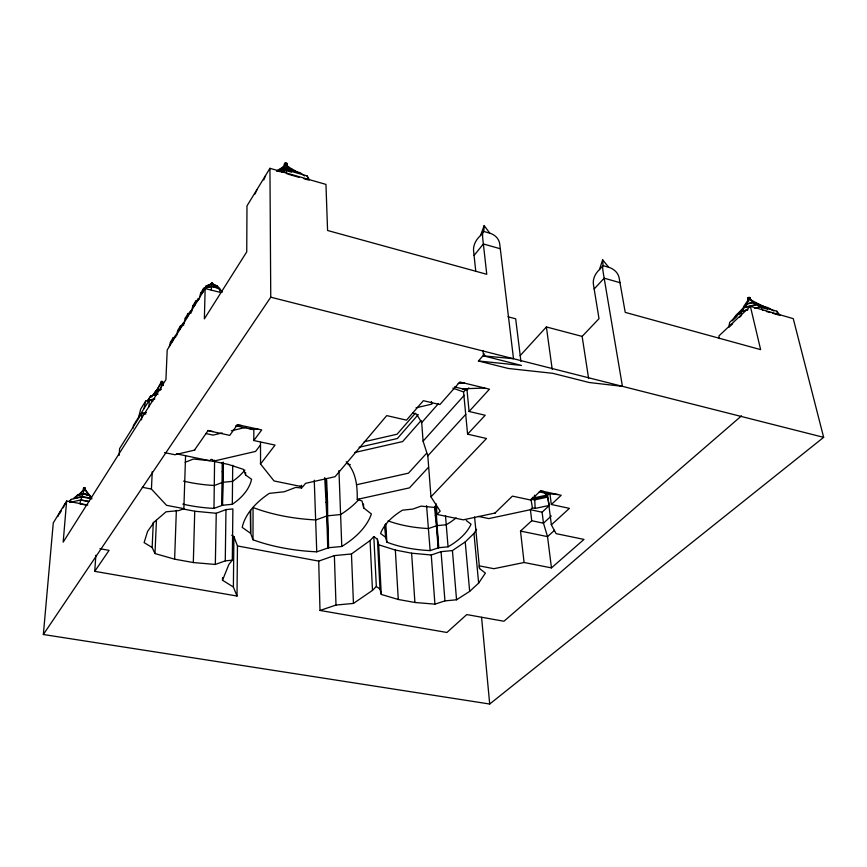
<?xml version="1.0" encoding="UTF-8"?>
<svg xmlns="http://www.w3.org/2000/svg" width="867" height="867" viewBox="0 0 867 867"><rect width="100%" height="100%" fill="white"/><g stroke="black" fill="none" stroke-linecap="round" stroke-linejoin="round"><path stroke-width="1.3" d="M346.236 461.753C356.099 471.811 357.442 485.975 357.237 499.403L362.038 500.985L363.674 507.921L371.39 513.968A136.119 69.219 -0.3 0 1 341.782 546.47L328.647 547.738L316.758 551.824A137.734 71.733 -2.3 0 1 252.991 539.773L250.628 533.227L250.693 510.295M252.991 539.773L253.056 507.52A135.707 72.98 -2.2 0 0 315.946 519.94L326.783 515.995L324.724 477.641M260.512 442.376L260.544 463.997L275.056 445.096L253.814 440.534L253.836 429.718L236.247 425.892M250.628 533.227L250.303 511.194M182.861 504.117A101.266 53.96 0.2 0 0 213.986 508.398L222.57 505.244L223.339 462.209M222.57 505.244L232.313 504.291A100.637 52.443 1.6 0 0 251.582 479.278L245.599 475.018L245.61 472.428M214.593 460.16L213.986 508.398M222.895 462.436L222.31 505.407M232.714 465.297L232.313 504.291M95.858 555.216L94.741 571.342L237.016 596.041L237.45 545.939L233.906 536.63L231.782 535.221M221.909 505.396L222.212 462.469M237.016 596.041L233.386 587.024L222.505 580.24L228.921 564.352L232.313 560.18L232.876 508.929L225.973 509.601L216.251 513.275L194.739 511.227L181.68 508.701M233.386 587.024L233.906 536.63M153.296 522.248L152.148 547.532L154.976 553.547L174.625 559.172L193.319 562.542L215.33 564.45L225.268 560.862L225.973 509.601M222.505 580.24L222.548 577.574M215.33 564.45L216.251 513.275M214.301 284.994C209.337 279.673 213.965 287.205 211.418 283.433M217.552 287.443L216.23 285.601L211.819 284.051L206.281 285.85L204.612 288.267L211.505 286.468L211.57 283.184M211.992 284.636L211.981 283.075M212.404 284.528L212.393 283.184M211.819 284.051L207.278 285.611L207.256 286.435L206.281 285.85L204.894 288.093M209.413 285.005L212.578 283.433M199.54 297.63L200.624 293.219L203.637 288.343L211.45 286.305L219.459 288.332L220.045 292.32L205.143 288.57L204.374 318.872L246.737 251.874L246.987 205.88L269.94 168.317L325.959 184.411L327.574 230.492L486.755 274.286L482.854 239.498A21.577 3.457 75.9 0 1 483.797 231.456L484.165 225.658L489.844 233.19A21.675 16.332 -25.6 0 1 499.771 244.31L513.502 358.732L483.526 355.86L482.962 350.506M193.319 562.542L194.739 511.227M152.148 547.532L144.117 542.59L147.563 531.449L154.337 521.891L166.041 511.823L178.905 510.565L183.858 508.658L185.571 455.717M191.759 310.733L191.726 311.546L190.762 310.982L189.082 313.421M211.331 290.131L211.45 286.305M184.216 322.914L184.194 323.738L183.23 323.185L181.528 326.263L180.585 325.732L177.757 330.316L176.651 334.673M174.625 559.172L176.359 510.327M155.811 392.556L155.171 393.553L160.98 383.041L162.779 383.442L162.855 381.903L161.761 381.317L161.143 387.993M154.976 553.547L156.439 520.395M162.508 381.491L163.44 385.436M161.761 381.317L155.215 392.773M183.858 508.658L166.518 505.309L151.432 489.075L152.256 471.615M148.972 406.851L149.297 400.229L152.971 401.031M141.527 419.823L141.885 413.223L146.425 412.508M133.269 428.092L133.41 425.469L149.297 400.229M119.169 455.381L119.581 448.629L141.885 413.223L145.84 414.079M90.677 497.842L90.742 496.921L85.497 490.245L84.218 489.66L77.792 495.588M79.569 494.157L83.156 490.267L83.557 488.013L85.215 488.002L85.074 489.822L91.729 497.831M85.497 490.245L85.215 488.002M83.557 488.013L83.579 490.689M84.359 487.828L83.091 494.385L78.355 495.48L78.431 494.558L83.156 493.464L88.261 494.45L88.196 495.371L86.104 494.959M87.827 505.06L66.64 501.028L63.183 542.135L165.933 379.648L167.201 349.975L205.143 288.57M719.415 338.585L718.851 335.984L750.367 306.311L793.251 318.633L823.65 437.347L489.703 704.026L43.35 634.503L53.277 522.899L66.64 501.028M245.599 475.018L243.486 469.383L228.411 464.441L213.098 461.266L212.762 459.705L211.125 459.358L209.565 460.691L193.417 459.022L185.191 462.295M250.205 533.053L242.207 527.385A130.754 64.754 -3 0 1 269.334 493.356L284.203 491.773L295.788 487.406L301.64 488.002L301.597 485.303M202.813 292.342L203.637 288.343L204.59 288.917M194.967 305.043L195.79 301.055L198.37 300.394M187.272 317.485L188.117 313.518L191.336 312.835M179.729 329.688L180.585 325.732L183.771 325.049M172.338 341.663L173.205 337.697L175.698 337.068M143.965 408.693L145.699 401.053L154.499 398.907M191.759 310.223L192.853 305.834L195.79 301.055L196.755 301.618M184.129 322.578L185.224 318.2L188.117 313.518M169.314 346.551L170.42 342.205L173.205 337.697L174.137 338.228M466.197 520.449L471.041 524.21A93.777 47.046 -3.2 0 1 448.055 546.828L438.778 547.716L430.14 550.599A94.839 48.064 -4.6 0 1 386.834 542.146L385.609 537.269M138.59 417.244L140.747 408.953L145.699 401.053M69.837 502.47L80.934 499.912L81.758 496.943L91.891 498.883M82.159 496.488L82.994 493.843L88.867 494.981L91.534 498.287L82.159 496.488L73.478 498.492L77.542 495.111L82.994 493.843M588.628 378.565L582.136 336.407L599.01 318.666L593.451 284.604A21.176 16.495 -20 0 1 599.487 269.561L602.641 259.818L608.71 267.274A21.09 16.44 -20.7 0 1 619.211 278.285L625.226 312.38L760.63 349.629L750.367 306.311M475.755 271.208L473.599 250.986A21.751 16.397 -24.9 0 1 480.47 235.596L484.165 225.658M738.847 314.602L742.586 311.08L743.897 307.752L757.335 304.577L768.184 307.698L773.863 311.004M263.752 179.989L265.53 175.708M63.237 507.78L65.177 503.564M255.017 194.002L257.033 189.613M57.861 516.58L60.224 511.671M756.111 304.534L753.51 302.518L746.574 304.165L745.046 307.156L756.111 304.534L759.991 305.661M59.877 513.275L61.221 511.086M69.848 501.614L71.213 499.37L81.758 496.943M172.934 339.571L171.709 341.565L173.183 339.355M180.303 327.65L181.55 325.624M174.57 337.209L175.838 335.15L176.803 335.681M181.279 326.35L183.23 323.185M189.429 313.139L190.762 310.982M197.091 300.741L198.445 298.541L199.421 299.115M76.35 497.04L77.542 495.111M205.566 288.386L207.278 285.611M208.481 286.099L209.424 284.582L211.396 284.268M281.537 168.859L284.289 166.041L284.712 163.278L285.785 162.974L286.847 163.289L287.313 166.063L289.199 167.949M284.289 166.041L284.712 163.278M286.825 164.741L287.28 164.015M147.823 400.597L150.739 395.959L157.837 394.214M161.045 381.491L160.915 383.702M151.519 397.086L156.027 390.735L160.915 389.532M154.25 393.564L156.027 390.735M237.45 545.939L318.709 561.112L334.369 555.606L351.46 553.97L370.057 540.585L373.818 536.554L377.405 539.209L378.684 544.801L395.341 550.046L411.63 553.2L431.257 554.999L441.065 551.65L452.422 550.567L465.232 541.918L473.978 533.422L476.601 529.303M757.856 303.688L749.684 299.213L748.069 300.036L743.366 307.124L746.964 303.71L748.676 299.462L748.221 297.544L750.053 297.544L749.597 298.692M150.739 395.959L147.52 400.749L154.835 398.961M43.35 634.503L270.753 297.197L269.94 168.317M377.405 539.209L379.984 589.04L381.274 594.448L398.278 599.476L414.903 602.478L434.931 604.147L444.944 600.874L456.551 599.791L469.665 591.381L478.638 583.123L485.39 573.12L479.549 568.557L479.213 565.848L493.897 568.698L524.091 562.499L551.455 567.885L583.99 539.415L556.083 533.639L551.26 524.622M94.741 571.342L109.069 550.361L99.889 548.713M174.169 337.588L175.838 335.15M196.766 300.968L198.445 298.541M194.414 450.168L208.015 430.682L229.766 435.364L237.482 424.646L261.715 429.934L253.814 440.534M260.371 445.096L255.613 451.404L212.74 461.352L176.456 453.831M480.47 235.596L482.962 232.486M474.076 255.44L483.363 243.963L500.302 248.764M415.347 413.201L397.086 434.215L364.194 441.769M418.273 414.545L397.357 438.518L359.122 447.274M421.167 420.506L402.646 441.563L354.798 452.487M495.458 512.95L463.281 519.832L437.001 514.434L440.187 511.162L430.953 496.845L427.821 455.858L423.085 441.162L421.698 422.597L438.518 403.523M602.641 259.818L603.064 265.649A20.851 1.94 76.2 0 0 603.421 273.788L622.43 386.346L589.235 382.52L552.767 373.319L508.398 368.486L478.411 360.975L484.631 353.953M430.953 496.845L486.506 438.496L467.584 434.161L463.574 391.938L466.153 389.045M467.584 434.161L485.195 415.26L469.09 411.467L466.999 389.922L468.754 387.972M423.085 441.162L464.235 395.319M426.651 453.203L408.465 473.165L356.597 484.74M427.821 455.858L465.85 414.242M469.09 411.467L489.454 389.196L459.846 381.989L439.883 404.586L423.367 400.684L406.504 420.148L386.736 415.607L335.063 476.709L305.563 483.353L302.702 486.831L274.026 480.947L260.349 463.747M520.157 355.633L546.383 326.946L582.136 336.407M599.487 269.561L603.064 265.649L608.71 267.274M428.482 467.28L409.462 487.872L357.237 499.403M594.166 288.993L604.158 278.188L619.992 282.664M318.709 561.112L319.999 610.444L336.006 605.058L353.454 603.421L372.485 590.394L376.332 586.493L373.818 536.554M495.003 513.047L512.408 496.119L530.886 500.086L540.64 490.787L561.209 495.274L551.336 504.486L569.402 508.365L551.379 524.838L547.272 492.738M69.295 501.213L71.213 499.37M749.034 300.849L748.221 300.611L747.614 298.118L748.221 297.544M746.574 304.165L738.446 313.388L741.274 310.711M743.897 307.752L735.899 315.317L732.301 320.779L736.983 316.368M551.455 567.885L547.532 536.63L543.468 523.191L542.103 512.202L549.396 505.396L535.167 508.43L532.403 507.845L530.42 509.72L488.847 518.585L478.378 516.418M547.901 493.561L546.112 495.252L534.571 497.734L532.598 497.311M747.918 309.757L741.372 311.307L729.721 322.296L728.724 327.433L732.626 323.77M548.042 494.71L546.253 496.401L534.711 498.872L531.937 498.276M739.464 317.344L741.415 315.501L741.372 311.307M551.293 515.973L543.468 523.191L531.731 520.731L520.503 531.07L524.091 562.499M554.533 530.29L547.532 536.63L520.503 531.07M741.523 415.857L503.944 621.249L466.771 614.573L446.917 632.476L319.999 610.444M216.219 286.435L217.14 285.839L219.524 289.188M276.54 170.962L278.665 169.618L286.012 167.58L286.153 169.065L296.568 172.067M218.56 288.906L219.459 288.332L222.234 292.222M223.296 471.54L222.115 471.811M326.653 479.885L327.542 502.015L325.949 502.361M435.7 506.295L435.993 515.551L435.332 515.529L434.605 506.534M222.266 482.453L214.431 485.487A100.193 54.588 0.3 0 1 183.609 481.109M435.332 515.529L436.415 525.781L428.504 528.545A93.885 48.682 -4.6 0 1 388.037 520.85M297.793 172.425L293.306 169.694L285.991 167.483L279.608 169.249L285.817 165.023L292.32 169.314M277.137 171.232L286.208 168.718L300.35 172.793L304.555 175.925M278.329 171.222L286.153 169.065M279.878 171.753L286.403 169.954L307.081 175.903L309.096 179.393M281.45 172.034L285.124 171.016M161.002 389.272L156.764 390.323L156.721 391.104L159.907 390.313M152.614 395.352L157.805 394.073M235.976 426.065L238.544 425.459M222.212 432.936L213.076 435.093L205.577 433.489M231.337 430.78L245.686 427.388M754.474 308.208L761.031 306.658L776.865 311.22L780.083 315.415M742.586 311.08L747.538 309.909M754.951 308.153L759.904 306.994L757.335 304.577M194.891 450.049L174.906 454.742L164.578 452.607M416.073 407.804L431.885 404.12L431.387 401.573M549.125 504.215L547.5 497.138L534.43 499.934L530.972 499.197L532.403 507.845M222.927 482.301L232.573 481.348A99.586 53.06 1.8 0 0 244.873 470.012M328.647 547.738L327.672 515.8L340.623 514.543A134.147 70.455 -0.2 0 0 359.209 499.132M438.778 547.716L437.055 525.651L446.234 524.763A92.856 47.652 -3.2 0 0 456.118 517.902M225.268 560.862L232.313 560.18M458.166 383.409L464.604 383.149M462.414 388.817L484.772 388.048M170.42 342.205L171.688 342.205M200.624 293.219L201.935 293.219M192.853 305.834L194.143 305.834M185.224 318.2L186.513 318.2M236.29 425.394L241.373 425.502M250.043 428.894L257.867 429.1M540.26 491.166L543.945 491.513M546.774 493.518L557.947 494.569M437.141 507.715L421.102 506.122L412.79 509.092L402.472 510.175A91.544 44.737 -4.9 0 0 380.58 533.53L386.032 537.583M478.411 360.975L521.435 365.419L483.526 355.86M80.934 499.912L89.149 501.484M88.434 501.505L80.577 500.01L80.002 503.922L86.245 505.114M142.296 487.276L151.432 489.075M542.103 512.202L530.42 509.72L531.731 520.731M207.831 430.444L212.892 431.538M539.209 491.871L550.003 494.223L551.336 504.486M412.779 413.158L416.485 414.014L421.698 422.597M454.536 386.91L466.999 389.922M211.505 286.468L218.571 288.256L217.14 285.839L211.646 284.452M270.753 297.197L823.65 437.347M507.997 316.78L515.681 318.807L520.937 361.431M287.627 171.048L291.453 172.154M763.253 307.958L767.728 309.248M287.757 174.083L298.942 177.291M303.992 178.743L307.774 179.837M766.406 311.481L769.972 312.51M772.345 313.193L778.794 315.046M483.797 231.456L489.844 233.19M748.589 298.931L747.614 298.118M761.291 306.029L765.041 307.113L759.124 304.144L752.979 302.29L749.684 299.213L749.229 297.305M347.775 463.867L350.333 464.745M452.845 388.123L463.574 391.938M547.5 497.138L546.253 496.401L545.18 492.889M376.332 586.493L379.984 589.04M300.134 486.051L301.64 488.002M214.312 284.582L214.951 285.471M287.313 166.063L286.847 163.289M284.257 164.004L284.69 164.73M761.031 306.658L762.83 310.462M307.081 175.903L309.042 180.195M748.069 300.036L748.221 300.611M750.508 299.451L750.659 300.036L750.053 297.544M776.865 311.22L777.439 313.659M753.217 303.255L752.979 302.29L746.964 303.71L747.191 304.675M546.383 326.946L552.214 369.342M474.574 516.927L479.549 568.557M473.978 533.422L478.638 583.123M481.575 617.347L489.703 704.026M465.232 541.918L469.665 591.381M314.255 480.21L316.758 551.824M535.167 508.43L534.495 495.187M452.422 550.567L456.551 599.791M426.575 505.645L430.14 550.599M448.055 546.828L445.508 515.746M435.212 506.165L438.507 547.868M441.065 551.65L444.944 600.874M436.166 503.77L437.001 514.434M436.415 525.781L438.138 547.857M431.257 554.999L434.931 604.147M285.991 167.483L285.785 162.974M286.208 168.718L286.348 170.68M411.63 553.2L414.903 602.478M395.341 550.046L398.278 599.476M436.469 515.291L437.055 525.651M385.815 523.841L386.834 542.146M385.1 524.47L385.837 537.583M384.948 525.467L385.555 537.464M378.684 544.801L381.274 594.448M370.057 540.585L372.485 590.394M363.49 504.009L363.674 507.921M351.46 553.97L353.454 603.421M338.954 470.575L341.782 546.47M325.992 478.476L328.279 547.944M334.369 555.606L336.006 605.058M326.783 515.995L327.748 547.933M286.403 169.954L286.511 173.725M327.542 502.015L327.672 515.8"/></g></svg>
